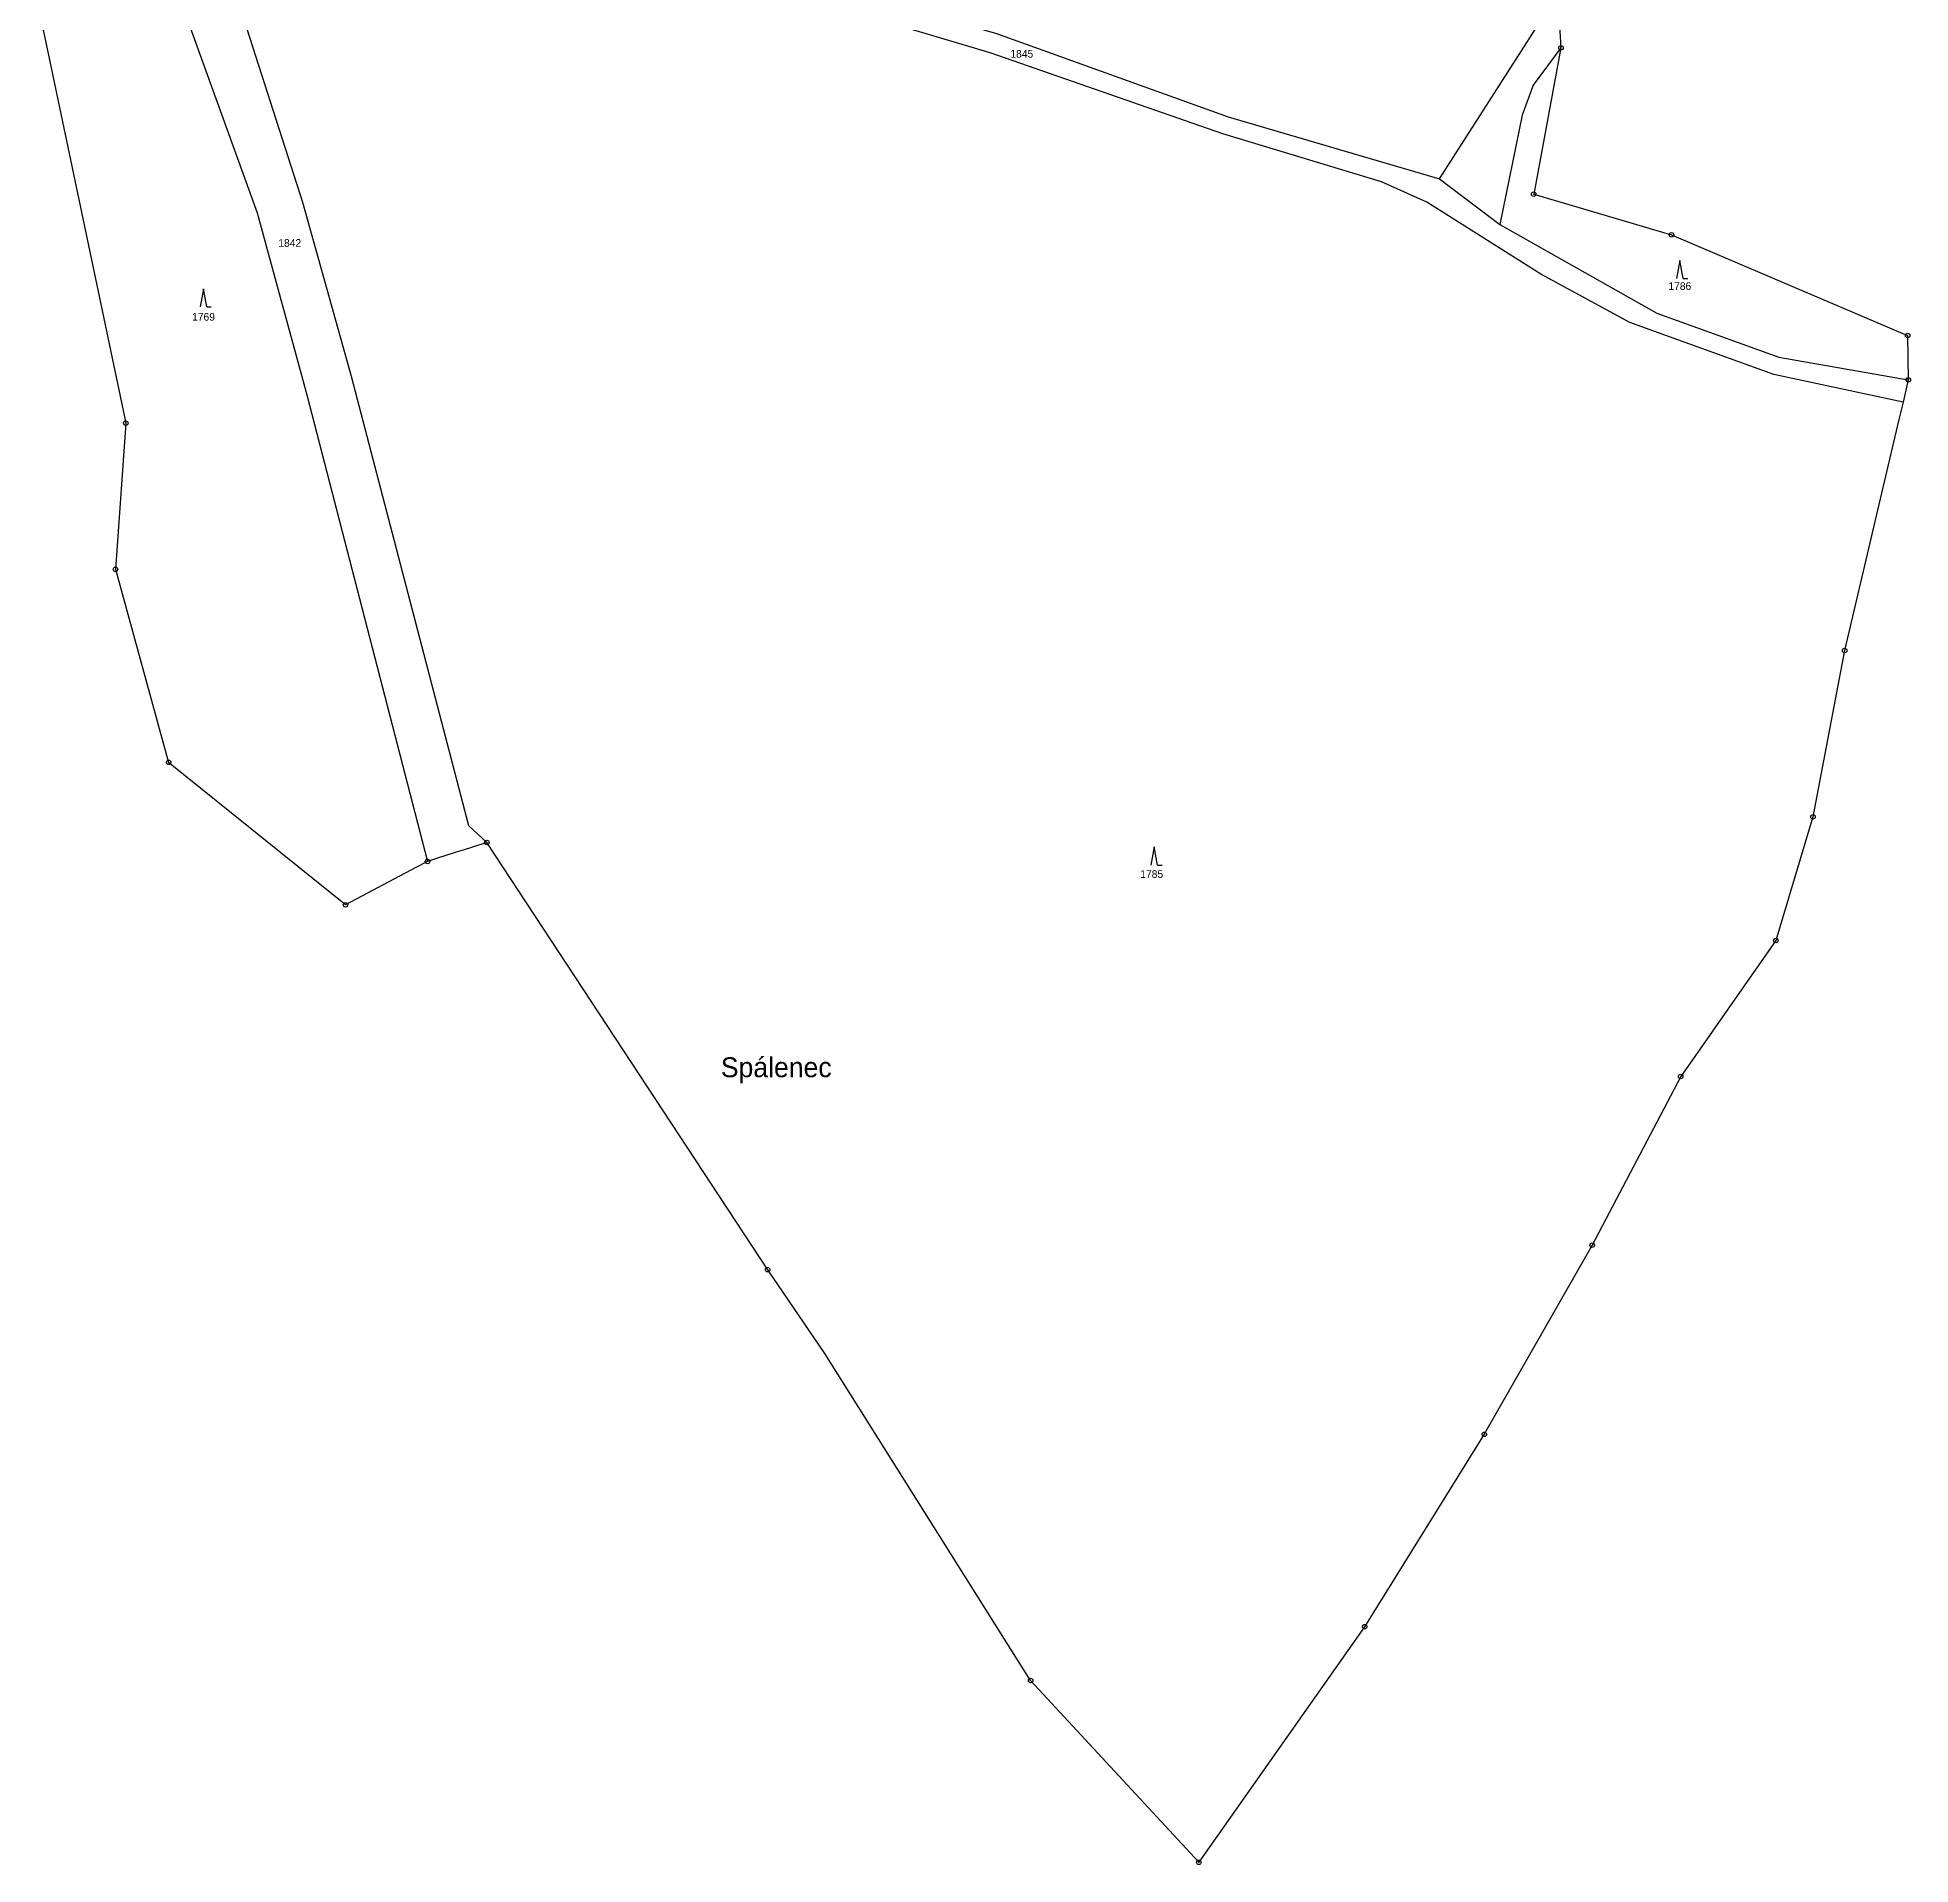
# Model space of a CAD drawing. Extents: x -820725 to -814908, y -1038210 to -1035296.
# Drawn here: x -816221.4 to -815806.7, y -1038209.9 to -1037805.4 of the extents above; entities that cross this region are included whole.
import ezdxf
from ezdxf.enums import TextEntityAlignment as Align

# ---------------------------------------------------------------- set-up
doc = ezdxf.new("R2010")
doc.units = 0
doc.header["$MEASUREMENT"] = 0
doc.linetypes.add('0_203_2', pattern=[0])
doc.linetypes.add('0_206_2', pattern=[0])
for name, color, linetype in [('1009', 1, 'CONTINUOUS'), ('105', 1, 'CONTINUOUS'), ('18', 1, 'CONTINUOUS'), ('20300', 1, 'CONTINUOUS'), ('20302', 1, 'CONTINUOUS'), ('20602', 1, 'CONTINUOUS'), ('21900', 1, 'CONTINUOUS'), ('308', 1, 'CONTINUOUS')]:
    doc.layers.add(name, color=color, linetype=linetype)

# ---------------------------------------------------------------- blocks, each defined once
blk = doc.blocks.new('3_08$5')
at = {"layer": '308', "color": 255, "linetype": 'Continuous'}
for p, q in [((0, 4), (-0.75, 0)), ((0.75, 0), (0, 4)), ((0.75, 0), (1.75, 0))]:
    blk.add_line(p, q, dxfattribs=at)
blk = doc.blocks.new('1_05$13')
at = {"layer": '105', "color": 3, "linetype": 'Continuous'}
for radius in [0.5, 0.0303]:
    blk.add_circle((0, 0), radius, dxfattribs=at)

msp = doc.modelspace()

# ---------------------------------------------------------------- linework, layer by layer
at = {"layer": '20300', "color": 3, "linetype": 'Continuous'}
for p, q in [((-815884.77, -1037796.51), (-815884.08, -1037807.68)), ((-815807.32, -1037871.39), (-815807.17, -1037881.22)), ((-815807.17, -1037881.22), (-815808.32, -1037886.11)), ((-815808.32, -1037886.11), (-815809.23, -1037889.97)), ((-816128.67, -1037985.82), (-816132.82, -1037987.14)), ((-816127.17, -1037985.34), (-816128.67, -1037985.82)), ((-816125.06, -1037984.67), (-816127.17, -1037985.34)), ((-816121.9, -1037983.63), (-816125.06, -1037984.67)), ((-816135.04, -1037987.85), (-816137.6, -1037989.2)), ((-816132.82, -1037987.14), (-816135.04, -1037987.85))]:
    msp.add_line(p, q, dxfattribs=at)
at = {"layer": '20302', "color": 3, "linetype": '0_203_2'}
for p, q in [((-815884.08, -1037807.68), (-815890.11, -1037840.1)), ((-815890.11, -1037840.1), (-815859.59, -1037849.1)), ((-815859.59, -1037849.1), (-815807.32, -1037871.39)), ((-815809.23, -1037889.97), (-815821.26, -1037941.13)), ((-815821.26, -1037941.13), (-815828.27, -1037977.96)), ((-816153.2, -1037997.43), (-816192.36, -1037965.9)), ((-815828.27, -1037977.96), (-815836.51, -1038005.36)), ((-816059.71, -1038078.24), (-816121.9, -1037983.63)), ((-816137.6, -1037989.2), (-816153.2, -1037997.43)), ((-815836.51, -1038005.36), (-815857.56, -1038035.45)), ((-815857.56, -1038035.45), (-815877.18, -1038072.81)), ((-815877.18, -1038072.81), (-815901.05, -1038114.67)), ((-816047.06, -1038096.77), (-816059.71, -1038078.24)), ((-816001.5, -1038169.19), (-816047.06, -1038096.77)), ((-815901.05, -1038114.67), (-815927.55, -1038157.28)), ((-815927.55, -1038157.28), (-815964.26, -1038209.44)), ((-815964.26, -1038209.44), (-816001.5, -1038169.19))]:
    msp.add_line(p, q, dxfattribs=at)
at = {"layer": '20602', "color": 3, "linetype": '0_206_2'}
for p, q in [((-816221.4, -1037797.7), (-816201.83, -1037890.78)), ((-816201.83, -1037890.78), (-816204.13, -1037923.15)), ((-816204.13, -1037923.15), (-816192.36, -1037965.9))]:
    msp.add_line(p, q, dxfattribs=at)
at = {"layer": '21900', "color": 3, "linetype": 'Continuous'}
for q in [(-815889.82, -1037803.61), (-815897.63, -1037846.83)]:
    msp.add_line((-815910.95, -1037836.71), q, dxfattribs=at)
for points in [[(-816121.9, -1037983.63), (-816125.89, -1037979.99), (-816151.85, -1037880.43), (-816162.63, -1037841.97), (-816193.85, -1037744.69)], [(-815808.32, -1037886.11), (-815836.93, -1037880.04), (-815868.82, -1037868.54), (-815888.53, -1037857.77), (-815913.79, -1037841.86), (-815923.82, -1037837.37), (-815958.96, -1037826.77), (-816010.46, -1037808.81), (-816067.83, -1037791.71), (-816099.72, -1037782.25), (-816133.8, -1037769.24), (-816148.7, -1037762.13), (-816164.67, -1037753.27), (-816183.53, -1037745.81), (-816193.85, -1037744.69)], [(-816206.28, -1037751.46), (-816172.77, -1037844.25), (-816161.78, -1037884.51), (-816135.04, -1037987.85)], [(-816130.58, -1037766.19), (-816098.44, -1037778.46), (-816066.65, -1037787.89), (-816009.03, -1037804.54), (-815957.77, -1037822.95), (-815910.95, -1037836.71)], [(-815884.08, -1037807.68), (-815890.21, -1037815.98), (-815892.63, -1037822.58), (-815897.63, -1037846.83)], [(-815897.63, -1037846.83), (-815862.88, -1037866.42), (-815835.83, -1037876.19), (-815807.17, -1037881.22)]]:
    msp.add_lwpolyline(points, dxfattribs=at)

# ---------------------------------------------------------------- block references
at = {"layer": '105', "color": 0, "linetype": 'ByBlock'}
for p in [(-815884.08, -1037807.68), (-815890.11, -1037840.1), (-815859.59, -1037849.1), (-815807.32, -1037871.39), (-815807.17, -1037881.22), (-816201.83, -1037890.78), (-816204.13, -1037923.15), (-815821.26, -1037941.13), (-816192.36, -1037965.9), (-815828.27, -1037977.96), (-816121.9, -1037983.63), (-816135.04, -1037987.85), (-816153.2, -1037997.43), (-815836.51, -1038005.36), (-815857.56, -1038035.45), (-815877.18, -1038072.81), (-816059.71, -1038078.24), (-815901.05, -1038114.67), (-815927.55, -1038157.28), (-816001.5, -1038169.19), (-815964.26, -1038209.44)]:
    msp.add_blockref('1_05$13', p, dxfattribs=at)
at = {"layer": '308', "color": 0, "linetype": 'ByBlock'}
for p in [(-815857.75, -1037858.75), (-816184.66, -1037865.03), (-815974.15, -1037988.63)]:
    msp.add_blockref('3_08$5', p, dxfattribs=at)

# ---------------------------------------------------------------- texts
at = {"layer": '1009', "color": 255, "linetype": 'Continuous'}
msp.add_text('Spálenec', height=4.4, dxfattribs=at).set_placement((-816070.09, -1038036.93), align=Align.BOTTOM_LEFT)
at = {"layer": '18', "color": 255, "linetype": 'Continuous'}
for s, p in [('1845', (-816003.45, -1037809.02)), ('1842', (-816165.54, -1037850.9)), ('1786', (-815857.75, -1037860.45)), ('1769', (-816184.63, -1037867.25)), ('1785', (-815974.69, -1037990.63))]:
    msp.add_text(s, height=1.7, dxfattribs=at).set_placement(p, align=Align.MIDDLE_CENTER)

doc.saveas('drawing.dxf')
